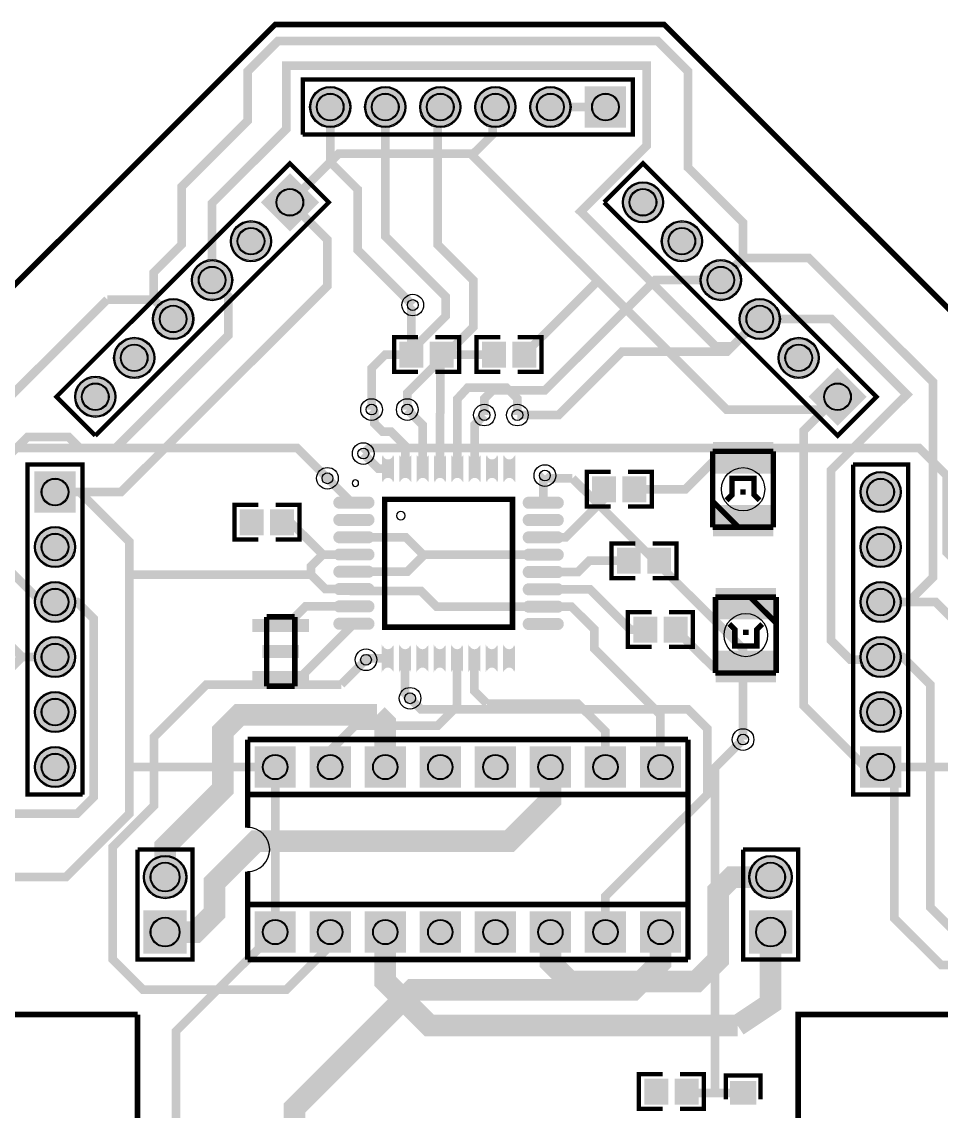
# Model space of a CAD drawing. Header units: millimetres. Extents: x 16 to 124, y -110 to -10.
# Drawn here: x 37.8 to 80.3, y -60.3 to -10 of the extents above; entities that cross this region are included whole.
import ezdxf

# ---------------------------------------------------------------- set-up
doc = ezdxf.new("R2010")
doc.units = ezdxf.units.MM
for name, color, linetype, true_color in [('BoardOutline', 7, 'Continuous', 0xff00ff), ('BottomLayer', 7, 'Continuous', 0x0000ff), ('BottomSolderMaskLayer', 7, 'Continuous', 0xaa00ff), ('Hole', 7, 'Continuous', 0x222222), ('Multi-Layer', 7, 'Continuous', 0xc0c0c0), ('TopLayer', 7, 'Continuous', 0xff0000), ('TopPasteMaskLayer', 7, 'Continuous', 0x808080), ('TopSilkLayer', 7, 'Continuous', 0xffcc00), ('TopSolderMaskLayer', 7, 'Continuous', 0x800080)]:
    doc.layers.add(name, color=color, linetype=linetype, true_color=true_color)

msp = doc.modelspace()

# ---------------------------------------------------------------- hatches: boundary and pattern name
at = {"layer": 'BottomSolderMaskLayer'}
for points in [[(51.119, -13.97, 1), (53.021, -13.97, 1)], [(53.659, -13.97, 1), (55.561, -13.97, 1)], [(56.199, -13.97, 1), (58.101, -13.97, 1)], [(58.739, -13.97, 1), (60.641, -13.97, 1)], [(61.279, -13.97, 1), (63.181, -13.97, 1)], [(65.721, -14.921), (63.819, -14.921), (63.819, -13.019), (65.721, -13.019)], [(51.555, -18.37), (50.21, -19.715), (48.865, -18.37), (50.21, -17.025)], [(65.552, -18.37, 1), (67.454, -18.37, 1)], [(47.463, -20.166, 1), (49.365, -20.166, 1)], [(67.348, -20.166, 1), (69.25, -20.166, 1)], [(45.667, -21.962, 1), (47.569, -21.962, 1)], [(69.144, -21.962, 1), (71.046, -21.962, 1)], [(43.871, -23.758, 1), (45.773, -23.758, 1)], [(70.94, -23.758, 1), (72.842, -23.758, 1)], [(42.075, -25.554, 1), (43.977, -25.554, 1)], [(72.736, -25.554, 1), (74.638, -25.554, 1)], [(75.483, -28.695), (74.138, -27.35), (75.483, -26.005), (76.828, -27.35)], [(40.279, -27.35, 1), (42.181, -27.35, 1)], [(40.321, -30.799), (40.321, -32.701), (38.419, -32.701), (38.419, -30.799)], [(76.519, -31.75, 1), (78.421, -31.75, 1)], [(38.419, -34.29, 1), (40.321, -34.29, 1)], [(76.519, -34.29, 1), (78.421, -34.29, 1)], [(38.419, -36.83, 1), (40.321, -36.83, 1)], [(76.519, -36.83, 1), (78.421, -36.83, 1)], [(38.419, -39.37, 1), (40.321, -39.37, 1)], [(76.519, -39.37, 1), (78.421, -39.37, 1)], [(38.419, -41.91, 1), (40.321, -41.91, 1)], [(76.519, -41.91, 1), (78.421, -41.91, 1)], [(38.419, -44.45, 1), (40.321, -44.45, 1)], [(48.579, -43.499), (50.481, -43.499), (50.481, -45.401), (48.579, -45.401)], [(51.119, -43.499), (53.021, -43.499), (53.021, -45.401), (51.119, -45.401)], [(53.659, -43.499), (55.561, -43.499), (55.561, -45.401), (53.659, -45.401)], [(56.199, -43.499), (58.101, -43.499), (58.101, -45.401), (56.199, -45.401)], [(58.739, -43.499), (60.641, -43.499), (60.641, -45.401), (58.739, -45.401)], [(61.279, -43.499), (63.181, -43.499), (63.181, -45.401), (61.279, -45.401)], [(63.819, -43.499), (65.721, -43.499), (65.721, -45.401), (63.819, -45.401)], [(66.359, -43.499), (68.261, -43.499), (68.261, -45.401), (66.359, -45.401)], [(76.519, -45.401), (76.519, -43.499), (78.421, -43.499), (78.421, -45.401)], [(43.449, -49.53, 1), (45.451, -49.53, 1)], [(71.389, -49.53, 1), (73.391, -49.53, 1)], [(43.449, -53.071), (43.449, -51.069), (45.451, -51.069), (45.451, -53.071)], [(48.579, -51.119), (50.481, -51.119), (50.481, -53.021), (48.579, -53.021)], [(51.119, -51.119), (53.021, -51.119), (53.021, -53.021), (51.119, -53.021)], [(53.659, -51.119), (55.561, -51.119), (55.561, -53.021), (53.659, -53.021)], [(56.199, -51.119), (58.101, -51.119), (58.101, -53.021), (56.199, -53.021)], [(58.739, -51.119), (60.641, -51.119), (60.641, -53.021), (58.739, -53.021)], [(61.279, -51.119), (63.181, -51.119), (63.181, -53.021), (61.279, -53.021)], [(63.819, -51.119), (65.721, -51.119), (65.721, -53.021), (63.819, -53.021)], [(66.359, -51.119), (68.261, -51.119), (68.261, -53.021), (66.359, -53.021)], [(71.389, -53.071), (71.389, -51.069), (73.391, -51.069), (73.391, -53.071)]]:
    msp.add_hatch(color=256, dxfattribs=at).paths.add_polyline_path(points)
at = {"layer": 'Multi-Layer'}
for points in [[(51.17, -13.97, 1), (52.97, -13.97, 1)], [(53.71, -13.97, 1), (55.51, -13.97, 1)], [(56.25, -13.97, 1), (58.05, -13.97, 1)], [(58.79, -13.97, 1), (60.59, -13.97, 1)], [(61.33, -13.97, 1), (63.13, -13.97, 1)], [(65.67, -14.87), (63.87, -14.87), (63.87, -13.07), (65.67, -13.07)], [(51.483, -18.37), (50.21, -19.643), (48.937, -18.37), (50.21, -17.097)], [(65.603, -18.37, 1), (67.403, -18.37, 1)], [(47.514, -20.166, 1), (49.314, -20.166, 1)], [(67.399, -20.166, 1), (69.199, -20.166, 1)], [(45.718, -21.962, 1), (47.518, -21.962, 1)], [(69.195, -21.962, 1), (70.995, -21.962, 1)], [(43.922, -23.758, 1), (45.722, -23.758, 1)], [(70.991, -23.758, 1), (72.791, -23.758, 1)], [(42.126, -25.554, 1), (43.926, -25.554, 1)], [(72.787, -25.554, 1), (74.587, -25.554, 1)], [(75.483, -28.623), (74.21, -27.35), (75.483, -26.077), (76.756, -27.35)], [(40.33, -27.35, 1), (42.13, -27.35, 1)], [(40.27, -30.85), (40.27, -32.65), (38.47, -32.65), (38.47, -30.85)], [(76.57, -31.75, 1), (78.37, -31.75, 1)], [(38.47, -34.29, 1), (40.27, -34.29, 1)], [(76.57, -34.29, 1), (78.37, -34.29, 1)], [(38.47, -36.83, 1), (40.27, -36.83, 1)], [(76.57, -36.83, 1), (78.37, -36.83, 1)], [(38.47, -39.37, 1), (40.27, -39.37, 1)], [(76.57, -39.37, 1), (78.37, -39.37, 1)], [(38.47, -41.91, 1), (40.27, -41.91, 1)], [(76.57, -41.91, 1), (78.37, -41.91, 1)], [(38.47, -44.45, 1), (40.27, -44.45, 1)], [(48.63, -43.55), (50.43, -43.55), (50.43, -45.35), (48.63, -45.35)], [(51.17, -43.55), (52.97, -43.55), (52.97, -45.35), (51.17, -45.35)], [(53.71, -43.55), (55.51, -43.55), (55.51, -45.35), (53.71, -45.35)], [(56.25, -43.55), (58.05, -43.55), (58.05, -45.35), (56.25, -45.35)], [(58.79, -43.55), (60.59, -43.55), (60.59, -45.35), (58.79, -45.35)], [(61.33, -43.55), (63.13, -43.55), (63.13, -45.35), (61.33, -45.35)], [(63.87, -43.55), (65.67, -43.55), (65.67, -45.35), (63.87, -45.35)], [(66.41, -43.55), (68.21, -43.55), (68.21, -45.35), (66.41, -45.35)], [(76.57, -45.35), (76.57, -43.55), (78.37, -43.55), (78.37, -45.35)], [(43.5, -49.53, 1), (45.4, -49.53, 1)], [(71.44, -49.53, 1), (73.34, -49.53, 1)], [(43.5, -53.02), (43.5, -51.12), (45.4, -51.12), (45.4, -53.02)], [(48.63, -51.17), (50.43, -51.17), (50.43, -52.97), (48.63, -52.97)], [(51.17, -51.17), (52.97, -51.17), (52.97, -52.97), (51.17, -52.97)], [(53.71, -51.17), (55.51, -51.17), (55.51, -52.97), (53.71, -52.97)], [(56.25, -51.17), (58.05, -51.17), (58.05, -52.97), (56.25, -52.97)], [(58.79, -51.17), (60.59, -51.17), (60.59, -52.97), (58.79, -52.97)], [(61.33, -51.17), (63.13, -51.17), (63.13, -52.97), (61.33, -52.97)], [(63.87, -51.17), (65.67, -51.17), (65.67, -52.97), (63.87, -52.97)], [(66.41, -51.17), (68.21, -51.17), (68.21, -52.97), (66.41, -52.97)], [(71.44, -53.02), (71.44, -51.12), (73.34, -51.12), (73.34, -53.02)]]:
    msp.add_hatch(color=256, dxfattribs=at).paths.add_polyline_path(points)
at = {"layer": 'TopLayer'}
for points in [[(56.315, -25.95), (55.315, -25.95), (55.315, -24.85), (56.315, -24.85)], [(57.715, -25.95), (56.715, -25.95), (56.715, -24.85), (57.715, -24.85)], [(60.125, -25.95), (59.125, -25.95), (59.125, -24.85), (60.125, -24.85)], [(61.525, -25.95), (60.525, -25.95), (60.525, -24.85), (61.525, -24.85)], [(72.42, -29.473), (72.42, -30.873), (69.82, -30.873), (69.82, -29.473)], [(54.962, -30.071, -0.785398), (54.512, -30.071), (54.512, -31.27, -0.785398), (54.962, -31.27)], [(55.762, -30.071, -0.785398), (55.312, -30.071), (55.312, -31.27, -0.785398), (55.762, -31.27)], [(56.562, -30.071, -0.785398), (56.112, -30.071), (56.112, -31.27, -0.785398), (56.562, -31.27)], [(57.362, -30.071, -0.785398), (56.912, -30.071), (56.912, -31.27, -0.785398), (57.362, -31.27)], [(58.16, -30.071, -0.785398), (57.71, -30.071), (57.71, -31.27, -0.785398), (58.16, -31.27)], [(58.96, -30.071, -0.785398), (58.51, -30.071), (58.51, -31.27, -0.785398), (58.96, -31.27)], [(59.76, -30.071, -0.785398), (59.31, -30.071), (59.31, -31.27, -0.785398), (59.76, -31.27)], [(60.56, -30.071, -0.785398), (60.11, -30.071), (60.11, -31.27, -0.785398), (60.56, -31.27)], [(65.205, -32.173), (64.205, -32.173), (64.205, -31.073), (65.205, -31.073)], [(66.605, -32.173), (65.605, -32.173), (65.605, -31.073), (66.605, -31.073)], [(52.562, -32.46, -0.785398), (52.562, -32.01), (53.762, -32.01, -0.785398), (53.762, -32.46)], [(61.3, -32.47, -0.785398), (61.3, -32.02), (62.5, -32.02, -0.785398), (62.5, -32.47)], [(48.949, -33.697), (47.949, -33.697), (47.949, -32.597), (48.949, -32.597)], [(50.349, -33.697), (49.349, -33.697), (49.349, -32.597), (50.349, -32.597)], [(72.42, -32.373), (72.42, -33.773), (69.82, -33.773), (69.82, -32.373)], [(52.562, -33.26, -0.785398), (52.562, -32.81), (53.762, -32.81, -0.785398), (53.762, -33.26)], [(61.3, -33.27, -0.785398), (61.3, -32.82), (62.5, -32.82, -0.785398), (62.5, -33.27)], [(52.562, -34.06, -0.785398), (52.562, -33.61), (53.762, -33.61, -0.785398), (53.762, -34.06)], [(61.3, -34.071, -0.785398), (61.3, -33.62), (62.5, -33.62, -0.785398), (62.5, -34.071)], [(52.562, -34.86, -0.785398), (52.562, -34.41), (53.762, -34.41, -0.785398), (53.762, -34.86)], [(61.3, -34.871, -0.785398), (61.3, -34.421), (62.5, -34.421, -0.785398), (62.5, -34.871)], [(66.348, -35.475), (65.348, -35.475), (65.348, -34.375), (66.348, -34.375)], [(67.748, -35.475), (66.748, -35.475), (66.748, -34.375), (67.748, -34.375)], [(52.562, -35.658, -0.785398), (52.562, -35.208), (53.762, -35.208, -0.785398), (53.762, -35.658)], [(61.3, -35.668, -0.785398), (61.3, -35.218), (62.5, -35.218, -0.785398), (62.5, -35.668)], [(52.562, -36.458, -0.785398), (52.562, -36.008), (53.762, -36.008, -0.785398), (53.762, -36.458)], [(61.3, -36.468, -0.785398), (61.3, -36.018), (62.5, -36.018, -0.785398), (62.5, -36.468)], [(69.947, -37.604), (69.947, -36.204), (72.547, -36.204), (72.547, -37.604)], [(52.562, -37.258, -0.785398), (52.562, -36.808), (53.762, -36.808, -0.785398), (53.762, -37.258)], [(61.3, -37.268, -0.785398), (61.3, -36.818), (62.5, -36.818, -0.785398), (62.5, -37.268)], [(48.534, -37.667), (51.034, -37.667), (51.034, -38.167), (48.534, -38.167)], [(52.562, -38.058, -0.785398), (52.562, -37.608), (53.762, -37.608, -0.785398), (53.762, -38.058)], [(61.3, -38.068, -0.785398), (61.3, -37.618), (62.5, -37.618, -0.785398), (62.5, -38.068)], [(67.11, -38.65), (66.11, -38.65), (66.11, -37.55), (67.11, -37.55)], [(68.51, -38.65), (67.51, -38.65), (67.51, -37.55), (68.51, -37.55)], [(48.984, -38.866), (50.584, -38.866), (50.584, -39.366), (48.984, -39.366)], [(54.952, -38.834, -0.785398), (54.502, -38.834), (54.502, -40.033, -0.785398), (54.952, -40.033)], [(55.752, -38.834, -0.785398), (55.302, -38.834), (55.302, -40.033, -0.785398), (55.752, -40.033)], [(56.552, -38.834, -0.785398), (56.102, -38.834), (56.102, -40.033, -0.785398), (56.552, -40.033)], [(57.352, -38.834, -0.785398), (56.902, -38.834), (56.902, -40.033, -0.785398), (57.352, -40.033)], [(58.15, -38.834, -0.785398), (57.7, -38.834), (57.7, -40.033, -0.785398), (58.15, -40.033)], [(58.95, -38.834, -0.785398), (58.5, -38.834), (58.5, -40.033, -0.785398), (58.95, -40.033)], [(59.75, -38.834, -0.785398), (59.3, -38.834), (59.3, -40.033, -0.785398), (59.75, -40.033)], [(60.55, -38.834, -0.785398), (60.1, -38.834), (60.1, -40.033, -0.785398), (60.55, -40.033)], [(69.947, -40.504), (69.947, -39.104), (72.547, -39.104), (72.547, -40.504)], [(48.534, -40.065), (51.034, -40.065), (51.034, -40.565), (48.534, -40.565)], [(66.618, -58.886), (67.618, -58.886), (67.618, -59.986), (66.618, -59.986)], [(68.018, -58.886), (69.018, -58.886), (69.018, -59.986), (68.018, -59.986)], [(70.57, -59.998), (70.57, -58.998), (71.67, -58.998), (71.67, -59.998)]]:
    msp.add_hatch(color=256, dxfattribs=at).paths.add_polyline_path(points)
at = {"layer": 'TopPasteMaskLayer'}
for points in [[(56.315, -25.95), (55.315, -25.95), (55.315, -24.85), (56.315, -24.85)], [(57.715, -25.95), (56.715, -25.95), (56.715, -24.85), (57.715, -24.85)], [(60.125, -25.95), (59.125, -25.95), (59.125, -24.85), (60.125, -24.85)], [(61.525, -25.95), (60.525, -25.95), (60.525, -24.85), (61.525, -24.85)], [(72.42, -29.473), (72.42, -30.873), (69.82, -30.873), (69.82, -29.473)], [(54.962, -30.071, -0.785398), (54.512, -30.071), (54.512, -31.27, -0.785398), (54.962, -31.27)], [(55.762, -30.071, -0.785398), (55.312, -30.071), (55.312, -31.27, -0.785398), (55.762, -31.27)], [(56.562, -30.071, -0.785398), (56.112, -30.071), (56.112, -31.27, -0.785398), (56.562, -31.27)], [(57.362, -30.071, -0.785398), (56.912, -30.071), (56.912, -31.27, -0.785398), (57.362, -31.27)], [(58.16, -30.071, -0.785398), (57.71, -30.071), (57.71, -31.27, -0.785398), (58.16, -31.27)], [(58.96, -30.071, -0.785398), (58.51, -30.071), (58.51, -31.27, -0.785398), (58.96, -31.27)], [(59.76, -30.071, -0.785398), (59.31, -30.071), (59.31, -31.27, -0.785398), (59.76, -31.27)], [(60.56, -30.071, -0.785398), (60.11, -30.071), (60.11, -31.27, -0.785398), (60.56, -31.27)], [(65.205, -32.173), (64.205, -32.173), (64.205, -31.073), (65.205, -31.073)], [(66.605, -32.173), (65.605, -32.173), (65.605, -31.073), (66.605, -31.073)], [(52.562, -32.46, -0.785398), (52.562, -32.01), (53.762, -32.01, -0.785398), (53.762, -32.46)], [(61.3, -32.47, -0.785398), (61.3, -32.02), (62.5, -32.02, -0.785398), (62.5, -32.47)], [(48.949, -33.697), (47.949, -33.697), (47.949, -32.597), (48.949, -32.597)], [(50.349, -33.697), (49.349, -33.697), (49.349, -32.597), (50.349, -32.597)], [(72.42, -32.373), (72.42, -33.773), (69.82, -33.773), (69.82, -32.373)], [(52.562, -33.26, -0.785398), (52.562, -32.81), (53.762, -32.81, -0.785398), (53.762, -33.26)], [(61.3, -33.27, -0.785398), (61.3, -32.82), (62.5, -32.82, -0.785398), (62.5, -33.27)], [(52.562, -34.06, -0.785398), (52.562, -33.61), (53.762, -33.61, -0.785398), (53.762, -34.06)], [(61.3, -34.071, -0.785398), (61.3, -33.62), (62.5, -33.62, -0.785398), (62.5, -34.071)], [(52.562, -34.86, -0.785398), (52.562, -34.41), (53.762, -34.41, -0.785398), (53.762, -34.86)], [(61.3, -34.871, -0.785398), (61.3, -34.421), (62.5, -34.421, -0.785398), (62.5, -34.871)], [(66.348, -35.475), (65.348, -35.475), (65.348, -34.375), (66.348, -34.375)], [(67.748, -35.475), (66.748, -35.475), (66.748, -34.375), (67.748, -34.375)], [(52.562, -35.658, -0.785398), (52.562, -35.208), (53.762, -35.208, -0.785398), (53.762, -35.658)], [(61.3, -35.668, -0.785398), (61.3, -35.218), (62.5, -35.218, -0.785398), (62.5, -35.668)], [(52.562, -36.458, -0.785398), (52.562, -36.008), (53.762, -36.008, -0.785398), (53.762, -36.458)], [(61.3, -36.468, -0.785398), (61.3, -36.018), (62.5, -36.018, -0.785398), (62.5, -36.468)], [(69.947, -37.604), (69.947, -36.204), (72.547, -36.204), (72.547, -37.604)], [(52.562, -37.258, -0.785398), (52.562, -36.808), (53.762, -36.808, -0.785398), (53.762, -37.258)], [(61.3, -37.268, -0.785398), (61.3, -36.818), (62.5, -36.818, -0.785398), (62.5, -37.268)], [(48.534, -37.667), (51.034, -37.667), (51.034, -38.167), (48.534, -38.167)], [(52.562, -38.058, -0.785398), (52.562, -37.608), (53.762, -37.608, -0.785398), (53.762, -38.058)], [(61.3, -38.068, -0.785398), (61.3, -37.618), (62.5, -37.618, -0.785398), (62.5, -38.068)], [(67.11, -38.65), (66.11, -38.65), (66.11, -37.55), (67.11, -37.55)], [(68.51, -38.65), (67.51, -38.65), (67.51, -37.55), (68.51, -37.55)], [(48.984, -38.866), (50.584, -38.866), (50.584, -39.366), (48.984, -39.366)], [(54.952, -38.834, -0.785398), (54.502, -38.834), (54.502, -40.033, -0.785398), (54.952, -40.033)], [(55.752, -38.834, -0.785398), (55.302, -38.834), (55.302, -40.033, -0.785398), (55.752, -40.033)], [(56.552, -38.834, -0.785398), (56.102, -38.834), (56.102, -40.033, -0.785398), (56.552, -40.033)], [(57.352, -38.834, -0.785398), (56.902, -38.834), (56.902, -40.033, -0.785398), (57.352, -40.033)], [(58.15, -38.834, -0.785398), (57.7, -38.834), (57.7, -40.033, -0.785398), (58.15, -40.033)], [(58.95, -38.834, -0.785398), (58.5, -38.834), (58.5, -40.033, -0.785398), (58.95, -40.033)], [(59.75, -38.834, -0.785398), (59.3, -38.834), (59.3, -40.033, -0.785398), (59.75, -40.033)], [(60.55, -38.834, -0.785398), (60.1, -38.834), (60.1, -40.033, -0.785398), (60.55, -40.033)], [(69.947, -40.504), (69.947, -39.104), (72.547, -39.104), (72.547, -40.504)], [(48.534, -40.065), (51.034, -40.065), (51.034, -40.565), (48.534, -40.565)], [(66.618, -58.886), (67.618, -58.886), (67.618, -59.986), (66.618, -59.986)], [(68.018, -58.886), (69.018, -58.886), (69.018, -59.986), (68.018, -59.986)], [(70.57, -59.998), (70.57, -58.998), (71.67, -58.998), (71.67, -59.998)]]:
    msp.add_hatch(color=256, dxfattribs=at).paths.add_polyline_path(points)
at = {"layer": 'TopSolderMaskLayer'}
for points in [[(51.119, -13.97, 1), (53.021, -13.97, 1)], [(53.659, -13.97, 1), (55.561, -13.97, 1)], [(56.199, -13.97, 1), (58.101, -13.97, 1)], [(58.739, -13.97, 1), (60.641, -13.97, 1)], [(61.279, -13.97, 1), (63.181, -13.97, 1)], [(65.721, -14.921), (63.819, -14.921), (63.819, -13.019), (65.721, -13.019)], [(51.555, -18.37), (50.21, -19.715), (48.865, -18.37), (50.21, -17.025)], [(65.552, -18.37, 1), (67.454, -18.37, 1)], [(47.463, -20.166, 1), (49.365, -20.166, 1)], [(67.348, -20.166, 1), (69.25, -20.166, 1)], [(45.667, -21.962, 1), (47.569, -21.962, 1)], [(69.144, -21.962, 1), (71.046, -21.962, 1)], [(43.871, -23.758, 1), (45.773, -23.758, 1)], [(70.94, -23.758, 1), (72.842, -23.758, 1)], [(42.075, -25.554, 1), (43.977, -25.554, 1)], [(72.736, -25.554, 1), (74.638, -25.554, 1)], [(56.366, -26.001), (55.264, -26.001), (55.264, -24.799), (56.366, -24.799)], [(57.766, -26.001), (56.664, -26.001), (56.664, -24.799), (57.766, -24.799)], [(60.176, -26.001), (59.074, -26.001), (59.074, -24.799), (60.176, -24.799)], [(61.576, -26.001), (60.474, -26.001), (60.474, -24.799), (61.576, -24.799)], [(75.483, -28.695), (74.138, -27.35), (75.483, -26.005), (76.828, -27.35)], [(40.279, -27.35, 1), (42.181, -27.35, 1)], [(72.514, -29.446), (72.514, -30.9), (69.726, -30.9), (69.726, -29.446)], [(55.013, -30.034, -0.785398), (54.461, -30.034), (54.461, -31.307, -0.785398), (55.013, -31.307)], [(55.813, -30.034, -0.785398), (55.261, -30.034), (55.261, -31.307, -0.785398), (55.813, -31.307)], [(56.613, -30.034, -0.785398), (56.061, -30.034), (56.061, -31.307, -0.785398), (56.613, -31.307)], [(57.413, -30.034, -0.785398), (56.861, -30.034), (56.861, -31.307, -0.785398), (57.413, -31.307)], [(58.211, -30.034, -0.785398), (57.659, -30.034), (57.659, -31.307, -0.785398), (58.211, -31.307)], [(59.011, -30.034, -0.785398), (58.459, -30.034), (58.459, -31.307, -0.785398), (59.011, -31.307)], [(59.811, -30.034, -0.785398), (59.259, -30.034), (59.259, -31.307, -0.785398), (59.811, -31.307)], [(60.611, -30.034, -0.785398), (60.059, -30.034), (60.059, -31.307, -0.785398), (60.611, -31.307)], [(40.321, -30.799), (40.321, -32.701), (38.419, -32.701), (38.419, -30.799)], [(65.256, -32.224), (64.154, -32.224), (64.154, -31.022), (65.256, -31.022)], [(66.656, -32.224), (65.554, -32.224), (65.554, -31.022), (66.656, -31.022)], [(76.519, -31.75, 1), (78.421, -31.75, 1)], [(52.427, -32.511, -0.785398), (52.427, -31.959), (53.898, -31.959, -0.785398), (53.898, -32.511)], [(61.164, -32.521, -0.785398), (61.164, -31.969), (62.635, -31.969, -0.785398), (62.635, -32.521)], [(49, -33.748), (47.898, -33.748), (47.898, -32.546), (49, -32.546)], [(50.4, -33.748), (49.298, -33.748), (49.298, -32.546), (50.4, -32.546)], [(72.514, -32.346), (72.514, -33.8), (69.726, -33.8), (69.726, -32.346)], [(52.427, -33.311, -0.785398), (52.427, -32.759), (53.898, -32.759, -0.785398), (53.898, -33.311)], [(61.164, -33.321, -0.785398), (61.164, -32.77), (62.635, -32.77, -0.785398), (62.635, -33.321)], [(38.419, -34.29, 1), (40.321, -34.29, 1)], [(52.427, -34.111, -0.785398), (52.427, -33.56), (53.898, -33.56, -0.785398), (53.898, -34.111)], [(61.164, -34.121, -0.785398), (61.164, -33.57), (62.635, -33.57, -0.785398), (62.635, -34.121)], [(76.519, -34.29, 1), (78.421, -34.29, 1)], [(52.427, -34.911, -0.785398), (52.427, -34.36), (53.898, -34.36, -0.785398), (53.898, -34.911)], [(61.164, -34.921, -0.785398), (61.164, -34.37), (62.635, -34.37, -0.785398), (62.635, -34.921)], [(66.399, -35.526), (65.297, -35.526), (65.297, -34.324), (66.399, -34.324)], [(67.799, -35.526), (66.697, -35.526), (66.697, -34.324), (67.799, -34.324)], [(52.427, -35.709, -0.785398), (52.427, -35.157), (53.898, -35.157, -0.785398), (53.898, -35.709)], [(61.164, -35.719, -0.785398), (61.164, -35.167), (62.635, -35.167, -0.785398), (62.635, -35.719)], [(38.419, -36.83, 1), (40.321, -36.83, 1)], [(52.427, -36.509, -0.785398), (52.427, -35.957), (53.898, -35.957, -0.785398), (53.898, -36.509)], [(61.164, -36.519, -0.785398), (61.164, -35.967), (62.635, -35.967, -0.785398), (62.635, -36.519)], [(69.853, -37.631), (69.853, -36.177), (72.641, -36.177), (72.641, -37.631)], [(76.519, -36.83, 1), (78.421, -36.83, 1)], [(52.427, -37.309, -0.785398), (52.427, -36.757), (53.898, -36.757, -0.785398), (53.898, -37.309)], [(61.164, -37.319, -0.785398), (61.164, -36.768), (62.635, -36.768, -0.785398), (62.635, -37.319)], [(48.483, -37.616), (51.085, -37.616), (51.085, -38.218), (48.483, -38.218)], [(52.427, -38.109, -0.785398), (52.427, -37.557), (53.898, -37.557, -0.785398), (53.898, -38.109)], [(61.164, -38.119, -0.785398), (61.164, -37.568), (62.635, -37.568, -0.785398), (62.635, -38.119)], [(67.161, -38.701), (66.059, -38.701), (66.059, -37.499), (67.161, -37.499)], [(68.561, -38.701), (67.459, -38.701), (67.459, -37.499), (68.561, -37.499)], [(38.419, -39.37, 1), (40.321, -39.37, 1)], [(76.519, -39.37, 1), (78.421, -39.37, 1)], [(48.933, -38.815), (50.635, -38.815), (50.635, -39.417), (48.933, -39.417)], [(55.003, -38.797, -0.785398), (54.451, -38.797), (54.451, -40.07, -0.785398), (55.003, -40.07)], [(55.803, -38.797, -0.785398), (55.251, -38.797), (55.251, -40.07, -0.785398), (55.803, -40.07)], [(56.603, -38.797, -0.785398), (56.051, -38.797), (56.051, -40.07, -0.785398), (56.603, -40.07)], [(57.403, -38.797, -0.785398), (56.851, -38.797), (56.851, -40.07, -0.785398), (57.403, -40.07)], [(58.201, -38.797, -0.785398), (57.649, -38.797), (57.649, -40.07, -0.785398), (58.201, -40.07)], [(59.001, -38.797, -0.785398), (58.449, -38.797), (58.449, -40.07, -0.785398), (59.001, -40.07)], [(59.801, -38.797, -0.785398), (59.249, -38.797), (59.249, -40.07, -0.785398), (59.801, -40.07)], [(60.601, -38.797, -0.785398), (60.049, -38.797), (60.049, -40.07, -0.785398), (60.601, -40.07)], [(69.853, -40.531), (69.853, -39.077), (72.641, -39.077), (72.641, -40.531)], [(48.483, -40.014), (51.085, -40.014), (51.085, -40.616), (48.483, -40.616)], [(38.419, -41.91, 1), (40.321, -41.91, 1)], [(76.519, -41.91, 1), (78.421, -41.91, 1)], [(38.419, -44.45, 1), (40.321, -44.45, 1)], [(48.579, -43.499), (50.481, -43.499), (50.481, -45.401), (48.579, -45.401)], [(51.119, -43.499), (53.021, -43.499), (53.021, -45.401), (51.119, -45.401)], [(53.659, -43.499), (55.561, -43.499), (55.561, -45.401), (53.659, -45.401)], [(56.199, -43.499), (58.101, -43.499), (58.101, -45.401), (56.199, -45.401)], [(58.739, -43.499), (60.641, -43.499), (60.641, -45.401), (58.739, -45.401)], [(61.279, -43.499), (63.181, -43.499), (63.181, -45.401), (61.279, -45.401)], [(63.819, -43.499), (65.721, -43.499), (65.721, -45.401), (63.819, -45.401)], [(66.359, -43.499), (68.261, -43.499), (68.261, -45.401), (66.359, -45.401)], [(76.519, -45.401), (76.519, -43.499), (78.421, -43.499), (78.421, -45.401)], [(43.449, -49.53, 1), (45.451, -49.53, 1)], [(71.389, -49.53, 1), (73.391, -49.53, 1)], [(43.449, -53.071), (43.449, -51.069), (45.451, -51.069), (45.451, -53.071)], [(48.579, -51.119), (50.481, -51.119), (50.481, -53.021), (48.579, -53.021)], [(51.119, -51.119), (53.021, -51.119), (53.021, -53.021), (51.119, -53.021)], [(53.659, -51.119), (55.561, -51.119), (55.561, -53.021), (53.659, -53.021)], [(56.199, -51.119), (58.101, -51.119), (58.101, -53.021), (56.199, -53.021)], [(58.739, -51.119), (60.641, -51.119), (60.641, -53.021), (58.739, -53.021)], [(61.279, -51.119), (63.181, -51.119), (63.181, -53.021), (61.279, -53.021)], [(63.819, -51.119), (65.721, -51.119), (65.721, -53.021), (63.819, -53.021)], [(66.359, -51.119), (68.261, -51.119), (68.261, -53.021), (66.359, -53.021)], [(71.389, -53.071), (71.389, -51.069), (73.391, -51.069), (73.391, -53.071)], [(66.567, -58.835), (67.669, -58.835), (67.669, -60.037), (66.567, -60.037)], [(67.967, -58.835), (69.069, -58.835), (69.069, -60.037), (67.967, -60.037)], [(70.514, -60.044), (70.514, -58.952), (71.726, -58.952), (71.726, -60.044)]]:
    msp.add_hatch(color=256, dxfattribs=at).paths.add_polyline_path(points)

# ---------------------------------------------------------------- linework, layer by layer
at = {"layer": 'BoardOutline', "const_width": 0.254}
for points in [[(43.18, -55.88), (16.51, -55.88), (16.51, -43.18), (49.53, -10.16), (67.48, -10.16), (100.5, -43.18), (100.5, -53.34)], [(100.5, -53.34), (100.5, -55.88), (73.66, -55.88), (73.66, -63.5)], [(43.18, -63.5), (43.18, -55.88)]]:
    msp.add_lwpolyline(points, dxfattribs=at)
at = {"layer": 'BottomLayer'}
for points, const_width in [([(52.07, -13.97), (52.07, -16.51), (53.34, -17.78), (53.34, -20.574), (55.88, -23.114)], 0.4), ([(53.975, -27.94), (53.975, -26.035), (54.61, -25.4), (55.626, -25.4), (57.404, -23.622), (57.404, -22.733), (54.61, -19.939), (54.61, -13.97)], 0.4), ([(55.626, -27.94), (55.626, -27.178), (58.674, -24.13), (58.674, -21.971), (57.023, -20.32), (57.023, -14.097), (57.15, -13.97)], 0.4), ([(62.23, -13.97), (64.77, -13.97)], 0.4), ([(59.182, -28.194), (59.182, -27.432), (59.563, -27.051), (61.976, -27.051), (67.064, -21.963), (70.094, -21.963)], 0.4), ([(60.706, -28.194), (62.611, -28.194), (65.532, -25.273), (70.376, -25.273), (71.892, -23.759)], 0.4), ([(24.69, -38.39), (24.69, -37.921), (27.051, -35.56), (33.528, -35.56), (36.068, -33.02), (36.068, -30.734), (37.084, -29.718), (50.546, -29.718), (51.943, -31.115)], 0.4), ([(54.737, -29.718), (53.848, -29.718), (53.594, -29.972)], 0.4), ([(85.65, -38.39), (84.364, -38.39), (80.518, -34.544), (80.518, -30.988), (79.248, -29.718), (54.737, -29.718)], 0.4), ([(63.246, -31.115), (62.103, -31.115), (61.976, -30.988)], 0.4), ([(71.12, -43.18), (71.12, -38.989), (63.246, -31.115)], 0.4), ([(52.578, -40.64), (53.721, -39.497)], 0.4), ([(45.72, -41.275), (46.355, -40.64), (52.578, -40.64)], 0.4), ([(52.07, -52.07), (52.07, -52.705), (50.038, -54.737), (43.434, -54.737), (42.037, -53.34), (42.037, -48.133), (43.942, -46.228), (43.942, -43.053), (45.72, -41.275)], 0.4), ([(57.023, -41.783), (56.261, -41.783), (55.753, -41.275)], 0.4), ([(44.45, -49.53), (44.45, -48.133), (47.117, -45.466), (47.117, -42.799), (47.879, -42.037), (54.229, -42.037)], 1), ([(54.61, -44.45), (54.61, -42.418), (54.229, -42.037)], 1), ([(64.77, -52.07), (64.77, -50.419), (69.469, -45.72), (69.469, -42.672), (68.58, -41.783), (57.023, -41.783)], 0.4), ([(85.65, -42.89), (84.09, -44.45), (77.47, -44.45)], 0.4), ([(62.23, -44.45), (62.23, -45.974), (60.325, -47.879), (48.641, -47.879), (46.736, -49.784), (46.736, -51.181), (45.847, -52.07), (44.45, -52.07)], 1), ([(69.977, -50.8), (69.977, -50.165), (70.612, -49.53), (72.39, -49.53)], 1), ([(62.23, -52.07), (62.23, -53.467), (63.119, -54.356), (68.961, -54.356), (69.977, -53.34), (69.977, -50.8)], 1), ([(54.61, -52.07), (54.61, -54.356), (56.642, -56.388), (70.866, -56.388)], 1), ([(70.866, -56.388), (72.39, -55.372), (72.39, -52.07)], 1)]:
    msp.add_lwpolyline(points, dxfattribs=dict(at, const_width=const_width))
at = {"layer": 'BottomSolderMaskLayer'}
for centre, radius in [((52.07, -13.97), 0.951), ((54.61, -13.97), 0.951), ((57.15, -13.97), 0.951), ((59.69, -13.97), 0.951), ((62.23, -13.97), 0.951), ((52.07, -13.97), 0.634), ((54.61, -13.97), 0.634), ((57.15, -13.97), 0.634), ((59.69, -13.97), 0.634), ((62.23, -13.97), 0.634), ((64.77, -13.97), 0.634), ((66.503, -18.37), 0.951), ((50.21, -18.37), 0.634), ((66.503, -18.37), 0.634), ((48.414, -20.166), 0.951), ((48.414, -20.166), 0.634), ((68.299, -20.166), 0.951), ((68.299, -20.166), 0.634), ((46.618, -21.962), 0.951), ((70.095, -21.962), 0.951), ((46.618, -21.962), 0.634), ((70.095, -21.962), 0.634), ((44.822, -23.758), 0.951), ((44.822, -23.758), 0.634), ((71.891, -23.758), 0.951), ((71.891, -23.758), 0.634), ((43.026, -25.554), 0.951), ((73.687, -25.554), 0.951), ((43.026, -25.554), 0.634), ((73.687, -25.554), 0.634), ((41.23, -27.35), 0.951), ((41.23, -27.35), 0.634), ((75.483, -27.35), 0.634), ((39.37, -31.75), 0.634), ((77.47, -31.75), 0.951), ((77.47, -31.75), 0.634), ((39.37, -34.29), 0.951), ((39.37, -34.29), 0.634), ((77.47, -34.29), 0.951), ((77.47, -34.29), 0.634), ((39.37, -36.83), 0.951), ((39.37, -36.83), 0.634), ((77.47, -36.83), 0.951), ((77.47, -36.83), 0.634), ((39.37, -39.37), 0.951), ((39.37, -39.37), 0.634), ((77.47, -39.37), 0.951), ((77.47, -39.37), 0.634), ((39.37, -41.91), 0.951), ((77.47, -41.91), 0.951), ((39.37, -41.91), 0.634), ((77.47, -41.91), 0.634), ((39.37, -44.45), 0.951), ((39.37, -44.45), 0.634), ((49.53, -44.45), 0.581), ((52.07, -44.45), 0.581), ((54.61, -44.45), 0.581), ((57.15, -44.45), 0.581), ((59.69, -44.45), 0.581), ((62.23, -44.45), 0.581), ((64.77, -44.45), 0.581), ((67.31, -44.45), 0.581), ((77.47, -44.45), 0.634), ((44.45, -49.53), 1.001), ((72.39, -49.53), 1.001), ((44.45, -49.53), 0.685), ((72.39, -49.53), 0.685), ((44.45, -52.07), 0.685), ((49.53, -52.07), 0.581), ((52.07, -52.07), 0.581), ((54.61, -52.07), 0.581), ((57.15, -52.07), 0.581), ((59.69, -52.07), 0.581), ((62.23, -52.07), 0.581), ((64.77, -52.07), 0.581), ((67.31, -52.07), 0.581), ((72.39, -52.07), 0.685)]:
    msp.add_circle(centre, radius, dxfattribs=at)
at = {"layer": 'Hole'}
for centre in [(55.88, -23.114), (53.975, -27.94), (55.626, -27.94), (59.182, -28.194), (60.706, -28.194), (53.594, -29.972), (51.943, -31.115), (61.976, -30.988), (53.721, -39.497), (55.753, -41.275), (71.12, -43.18)]:
    msp.add_circle(centre, 0.25, dxfattribs=at)
at = {"layer": 'Multi-Layer'}
for centre, radius in [((52.07, -13.97), 0.9), ((54.61, -13.97), 0.9), ((57.15, -13.97), 0.9), ((59.69, -13.97), 0.9), ((62.23, -13.97), 0.9), ((52.07, -13.97), 0.6), ((54.61, -13.97), 0.6), ((57.15, -13.97), 0.6), ((59.69, -13.97), 0.6), ((62.23, -13.97), 0.6), ((64.77, -13.97), 0.6), ((66.503, -18.37), 0.9), ((50.21, -18.37), 0.6), ((66.503, -18.37), 0.6), ((48.414, -20.166), 0.9), ((48.414, -20.166), 0.6), ((68.299, -20.166), 0.9), ((68.299, -20.166), 0.6), ((46.618, -21.962), 0.9), ((70.095, -21.962), 0.9), ((46.618, -21.962), 0.6), ((70.095, -21.962), 0.6), ((55.88, -23.114), 0.5), ((44.822, -23.758), 0.9), ((71.891, -23.758), 0.9), ((44.822, -23.758), 0.6), ((71.891, -23.758), 0.6), ((43.026, -25.554), 0.9), ((43.026, -25.554), 0.6), ((73.687, -25.554), 0.9), ((73.687, -25.554), 0.6), ((41.23, -27.35), 0.9), ((41.23, -27.35), 0.6), ((75.483, -27.35), 0.6), ((53.975, -27.94), 0.5), ((55.626, -27.94), 0.5), ((59.182, -28.194), 0.5), ((60.706, -28.194), 0.5), ((53.594, -29.972), 0.5), ((51.943, -31.115), 0.5), ((61.976, -30.988), 0.5), ((39.37, -31.75), 0.6), ((77.47, -31.75), 0.9), ((77.47, -31.75), 0.6), ((39.37, -34.29), 0.9), ((39.37, -34.29), 0.6), ((77.47, -34.29), 0.9), ((77.47, -34.29), 0.6), ((39.37, -36.83), 0.9), ((77.47, -36.83), 0.9), ((39.37, -36.83), 0.6), ((77.47, -36.83), 0.6), ((39.37, -39.37), 0.9), ((77.47, -39.37), 0.9), ((39.37, -39.37), 0.6), ((53.721, -39.497), 0.5), ((77.47, -39.37), 0.6), ((39.37, -41.91), 0.9), ((55.753, -41.275), 0.5), ((77.47, -41.91), 0.9), ((39.37, -41.91), 0.6), ((77.47, -41.91), 0.6), ((71.12, -43.18), 0.5), ((39.37, -44.45), 0.9), ((39.37, -44.45), 0.6), ((49.53, -44.45), 0.55), ((52.07, -44.45), 0.55), ((54.61, -44.45), 0.55), ((57.15, -44.45), 0.55), ((59.69, -44.45), 0.55), ((62.23, -44.45), 0.55), ((64.77, -44.45), 0.55), ((67.31, -44.45), 0.55), ((77.47, -44.45), 0.6), ((44.45, -49.53), 0.95), ((72.39, -49.53), 0.95), ((44.45, -49.53), 0.65), ((72.39, -49.53), 0.65), ((44.45, -52.07), 0.65), ((49.53, -52.07), 0.55), ((52.07, -52.07), 0.55), ((54.61, -52.07), 0.55), ((57.15, -52.07), 0.55), ((59.69, -52.07), 0.55), ((62.23, -52.07), 0.55), ((64.77, -52.07), 0.55), ((67.31, -52.07), 0.55), ((72.39, -52.07), 0.65)]:
    msp.add_circle(centre, radius, dxfattribs=at)
at = {"layer": 'TopLayer'}
for points, const_width in [([(43.924, -22.86), (43.924, -21.608), (45.212, -20.32), (45.212, -17.653), (48.26, -14.605), (48.26, -12.319), (49.657, -10.922), (67.183, -10.922), (68.58, -12.319), (68.58, -16.764), (71.12, -19.304), (71.12, -20.937), (70.094, -21.963)], 0.4), ([(46.619, -21.963), (46.619, -18.405), (50.038, -14.986), (50.038, -12.065), (66.675, -12.065), (66.675, -15.748), (63.627, -18.796), (69.85, -25.019), (70.63, -25.019), (71.892, -23.759), (75.194, -23.759), (78.677, -27.241), (75.184, -30.734), (75.184, -38.608), (76.073, -39.497), (77.343, -39.497), (77.47, -39.37)], 0.4), ([(50.211, -18.369), (52.451, -16.129), (58.674, -16.129), (59.563, -15.24), (59.563, -14.097), (59.69, -13.97)], 0.4), ([(58.674, -16.129), (58.674, -16.256), (70.358, -27.94), (74.894, -27.94), (75.484, -27.351)], 0.4), ([(34.29, -49.53), (39.878, -49.53), (42.799, -46.609), (42.799, -34.036), (40.513, -31.75), (42.418, -31.75), (51.943, -22.225), (51.943, -20.102), (50.211, -18.369)], 0.4), ([(71.12, -20.937), (74.15, -20.937), (79.883, -26.67), (79.883, -35.687), (78.74, -36.83), (77.47, -36.83)], 0.4), ([(39.37, -36.83), (38.735, -36.83), (36.83, -34.925), (36.83, -30.48), (38.1, -29.21), (40.005, -29.21), (40.513, -29.718), (42.164, -29.718), (47.371, -24.511), (47.371, -22.715), (46.619, -21.963)], 0.4), ([(61.025, -25.4), (61.025, -25.386), (64.415, -21.997)], 0.4), ([(37.846, -39.37), (35.56, -37.084), (35.56, -29.083), (41.783, -22.86), (41.783, -22.86)], 0.4), ([(41.783, -22.86), (43.924, -22.86), (44.822, -23.758)], 0.4), ([(55.88, -23.114), (55.815, -23.179), (55.815, -25.4)], 0.4), ([(57.137, -30.671), (57.15, -25.466), (57.216, -25.4)], 0.4), ([(57.215, -25.4), (59.625, -25.4)], 0.4), ([(60.706, -28.194), (60.706, -27.432), (60.198, -26.924), (58.42, -26.924), (57.935, -27.455), (57.935, -30.671)], 0.4), ([(75.484, -27.351), (73.914, -28.92), (73.914, -41.61), (76.754, -44.45), (77.47, -44.45)], 0.4), ([(55.537, -30.671), (55.537, -29.629), (54.864, -28.956), (54.483, -28.956), (54.102, -28.575), (54.102, -28.067), (53.975, -27.94)], 0.4), ([(56.337, -30.671), (56.337, -28.651), (55.626, -27.94)], 0.4), ([(58.735, -30.671), (58.735, -28.641), (59.182, -28.194)], 0.4), ([(53.594, -29.972), (54.293, -30.671), (54.737, -30.671)], 0.4), ([(66.105, -31.623), (68.453, -31.623), (69.903, -30.173), (71.12, -30.173)], 0.4), ([(53.162, -32.235), (53.063, -32.235), (51.943, -31.115)], 0.4), ([(61.976, -30.988), (61.9, -31.064), (61.9, -32.245)], 0.4), ([(40.513, -31.75), (39.37, -31.75)], 0.4), ([(61.9, -33.846), (62.928, -33.846), (63.627, -33.147), (64.705, -32.069), (64.705, -31.623)], 0.4), ([(51.725, -34.635), (50.236, -33.147), (49.849, -33.147)], 0.4), ([(53.162, -33.835), (55.552, -33.835), (56.388, -34.671), (55.626, -35.433), (53.162, -35.433)], 0.4), ([(51.725, -34.635), (51.181, -35.179), (51.181, -35.56), (51.854, -36.233), (53.162, -36.233)], 0.4), ([(51.725, -34.635), (53.162, -34.635)], 0.4), ([(56.388, -34.671), (56.413, -34.646), (61.9, -34.646)], 0.4), ([(61.9, -35.443), (63.5, -35.443), (64.018, -34.925), (65.848, -34.925)], 0.4), ([(51.181, -35.56), (42.799, -35.56)], 0.4), ([(61.9, -37.043), (56.982, -37.043), (56.261, -36.322), (53.162, -36.322), (53.162, -36.233)], 0.4), ([(61.9, -36.243), (64.056, -36.243), (65.913, -38.1), (66.611, -38.1)], 0.4), ([(39.37, -36.83), (40.386, -36.83), (41.148, -37.592), (41.148, -45.847), (40.386, -46.609), (30.861, -46.609), (29.21, -48.26), (29.21, -49.53)], 0.4), ([(77.47, -36.83), (80.01, -36.83), (81.28, -38.1), (81.28, -46.863), (86.36, -46.863), (87.63, -48.133), (87.63, -49.403), (87.757, -49.53)], 0.4), ([(53.162, -37.033), (50.927, -37.033), (50.043, -37.917), (49.784, -37.917)], 0.4), ([(67.31, -44.45), (67.31, -42.037), (64.262, -38.989), (64.262, -38.1), (63.205, -37.043), (61.9, -37.043)], 0.4), ([(53.162, -37.833), (50.681, -40.315), (49.784, -40.315)], 0.4), ([(68.01, -38.1), (69.714, -39.804), (71.247, -39.804)], 0.4), ([(26.67, -49.53), (26.67, -48.26), (29.591, -45.339), (35.941, -45.339), (36.576, -44.704), (36.576, -40.64), (37.846, -39.37), (39.37, -39.37)], 0.4), ([(52.07, -44.45), (52.07, -43.688), (53.213, -42.545), (57.023, -42.545), (57.925, -41.643), (57.925, -39.433)], 0.4), ([(54.727, -39.433), (53.784, -39.433), (53.721, -39.497)], 0.4), ([(55.753, -41.275), (55.527, -41.049), (55.527, -39.433)], 0.4), ([(59.309, -41.529), (58.725, -40.945), (58.725, -39.433)], 0.4), ([(77.47, -39.37), (78.486, -39.37), (79.756, -40.64), (79.756, -50.927), (80.899, -52.07), (90.297, -52.07), (90.297, -49.53)], 0.4), ([(64.77, -44.45), (64.77, -42.799), (63.5, -41.529), (59.309, -41.529)], 0.4), ([(70.231, -44.069), (71.12, -43.18)], 0.4), ([(49.53, -44.45), (42.799, -44.45)], 0.4), ([(49.53, -52.07), (49.53, -44.45)], 0.4), ([(69.827, -59.5), (69.827, -44.473), (70.231, -44.069)], 0.4), ([(77.47, -44.45), (78.105, -45.085), (78.105, -51.435), (80.264, -53.594), (91.948, -53.594), (95.377, -50.165), (95.377, -49.53)], 0.4), ([(50.419, -62.357), (50.419, -60.198), (55.88, -54.737), (66.04, -54.737), (67.31, -53.467), (67.31, -52.07)], 1), ([(44.958, -73.803), (44.958, -56.642), (49.53, -52.07)], 0.4), ([(68.518, -59.436), (68.58, -59.498), (71.12, -59.498)], 0.4)]:
    msp.add_lwpolyline(points, dxfattribs=dict(at, const_width=const_width))
at = {"layer": 'TopSilkLayer'}
for points, const_width in [([(64.135, -15.24), (66.04, -15.24), (66.04, -12.7), (50.8, -12.7), (50.8, -15.24)], 0.203), ([(50.8, -15.24), (64.135, -15.24)], 0.203), ([(50.659, -19.717), (52.006, -18.37), (50.21, -16.574), (39.434, -27.35), (41.23, -29.146)], 0.203), ([(74.136, -27.799), (75.483, -29.146), (77.279, -27.35), (66.503, -16.574), (64.707, -18.37)], 0.203), ([(64.707, -18.37), (74.136, -27.799)], 0.203), ([(41.23, -29.146), (50.659, -19.717)], 0.203), ([(56.115, -26.2), (55.015, -26.2), (55.015, -24.6), (56.115, -24.6)], 0.2), ([(56.915, -26.2), (58.015, -26.2), (58.015, -25.2), (58.015, -24.6), (56.915, -24.6)], 0.2), ([(59.925, -26.2), (58.825, -26.2), (58.825, -24.6), (59.925, -24.6)], 0.2), ([(60.725, -26.2), (61.825, -26.2), (61.825, -25.2), (61.825, -24.6), (60.725, -24.6)], 0.2), ([(69.72, -33.373), (69.72, -29.873)], 0.254), ([(69.72, -29.873), (72.52, -29.873)], 0.254), ([(72.52, -29.873), (72.52, -33.373)], 0.254), ([(40.64, -32.385), (40.64, -30.48), (38.1, -30.48), (38.1, -45.72), (40.64, -45.72)], 0.203), ([(76.2, -43.815), (76.2, -45.72), (78.74, -45.72), (78.74, -30.48), (76.2, -30.48)], 0.203), ([(76.2, -30.48), (76.2, -43.815)], 0.203), ([(65.005, -32.423), (63.905, -32.423), (63.905, -30.823), (65.005, -30.823)], 0.2), ([(65.805, -32.423), (66.905, -32.423), (66.905, -31.423), (66.905, -30.823), (65.805, -30.823)], 0.2), ([(71.882, -32.131), (71.628, -31.877), (71.628, -31.115), (70.612, -31.115), (70.612, -31.877), (70.358, -32.131)], 0.254), ([(71.12, -31.623), (71.12, -31.877)], 0.254), ([(70.917, -33.375), (69.723, -32.182)], 0.254), ([(40.64, -45.72), (40.64, -32.385)], 0.203), ([(48.749, -33.947), (47.649, -33.947), (47.649, -32.347), (48.749, -32.347)], 0.2), ([(49.549, -33.947), (50.649, -33.947), (50.649, -32.947), (50.649, -32.347), (49.549, -32.347)], 0.2), ([(72.52, -33.373), (69.72, -33.373)], 0.254), ([(66.148, -35.725), (65.048, -35.725), (65.048, -34.125), (66.148, -34.125)], 0.2), ([(66.948, -35.725), (68.048, -35.725), (68.048, -34.725), (68.048, -34.125), (66.948, -34.125)], 0.2), ([(69.847, -40.104), (69.847, -36.604)], 0.254), ([(69.847, -36.604), (72.647, -36.604)], 0.254), ([(71.45, -36.602), (72.644, -37.795)], 0.254), ([(72.647, -36.604), (72.647, -40.104)], 0.254), ([(66.91, -38.9), (65.81, -38.9), (65.81, -37.3), (66.91, -37.3)], 0.2), ([(67.71, -38.9), (68.81, -38.9), (68.81, -37.9), (68.81, -37.3), (67.71, -37.3)], 0.2), ([(49.134, -40.716), (49.134, -37.516)], 0.254), ([(50.434, -37.516), (49.134, -37.516)], 0.254), ([(50.434, -37.516), (50.434, -40.716)], 0.254), ([(70.485, -37.846), (70.739, -38.1), (70.739, -38.862), (71.755, -38.862), (71.755, -38.1), (72.009, -37.846)], 0.254), ([(71.247, -38.354), (71.247, -38.1)], 0.254), ([(72.647, -40.104), (69.847, -40.104)], 0.254), ([(49.134, -40.716), (50.434, -40.716)], 0.254), ([(68.58, -43.18), (48.26, -43.18)], 0.254), ([(48.26, -43.18), (48.26, -45.72)], 0.254), ([(68.58, -43.18), (68.58, -45.72)], 0.254), ([(48.26, -45.72), (68.58, -45.72)], 0.254), ([(48.26, -45.72), (48.26, -47.244)], 0.254), ([(68.58, -45.72), (68.58, -50.8)], 0.254), ([(43.18, -48.26), (45.72, -48.26), (45.72, -53.34), (43.18, -53.34), (43.18, -51.435)], 0.203), ([(43.18, -48.26), (43.18, -51.435)], 0.203), ([(71.12, -48.26), (73.66, -48.26), (73.66, -53.34), (71.12, -53.34), (71.12, -51.435)], 0.203), ([(71.12, -48.26), (71.12, -51.435)], 0.203), ([(48.26, -50.8), (48.26, -49.276)], 0.254), ([(48.26, -53.34), (48.26, -50.8)], 0.254), ([(48.26, -50.8), (68.58, -50.8)], 0.254), ([(68.58, -50.8), (68.58, -53.34)], 0.254), ([(48.26, -53.34), (68.58, -53.34)], 0.254), ([(67.418, -58.636), (66.318, -58.636), (66.318, -59.636), (66.318, -60.236), (67.418, -60.236)], 0.2), ([(68.218, -58.636), (69.318, -58.636), (69.318, -60.236), (68.218, -60.236)], 0.2), ([(70.32, -59.798), (70.32, -58.698), (71.92, -58.698), (71.92, -59.798)], 0.2)]:
    msp.add_lwpolyline(points, dxfattribs=dict(at, const_width=const_width))
at = {"layer": 'TopSilkLayer', "const_width": 0.254}
msp.add_lwpolyline([(60.481, -32.089), (54.581, -32.089), (54.581, -37.989), (60.481, -37.989), (60.481, -32.089)], close=True, dxfattribs=at)
at = {"layer": 'TopSilkLayer'}
for centre in [(71.12, -31.623), (71.247, -38.354)]:
    msp.add_circle(centre, 1, dxfattribs=at)
for centre, radius, start, end in [((53.231, -31.34), 0.15, 0.4851, 359.5149), ((55.332, -32.841), 0.2, 0.3638, 359.6362), ((48.26, -48.26), 1.016, 270, 90)]:
    msp.add_arc(centre, radius, start, end, dxfattribs=at)
at = {"layer": 'TopSolderMaskLayer'}
for centre, radius in [((52.07, -13.97), 0.951), ((54.61, -13.97), 0.951), ((57.15, -13.97), 0.951), ((59.69, -13.97), 0.951), ((62.23, -13.97), 0.951), ((52.07, -13.97), 0.634), ((54.61, -13.97), 0.634), ((57.15, -13.97), 0.634), ((59.69, -13.97), 0.634), ((62.23, -13.97), 0.634), ((64.77, -13.97), 0.634), ((66.503, -18.37), 0.951), ((50.21, -18.37), 0.634), ((66.503, -18.37), 0.634), ((48.414, -20.166), 0.951), ((48.414, -20.166), 0.634), ((68.299, -20.166), 0.951), ((68.299, -20.166), 0.634), ((46.618, -21.962), 0.951), ((70.095, -21.962), 0.951), ((46.618, -21.962), 0.634), ((70.095, -21.962), 0.634), ((44.822, -23.758), 0.951), ((44.822, -23.758), 0.634), ((71.891, -23.758), 0.951), ((71.891, -23.758), 0.634), ((43.026, -25.554), 0.951), ((73.687, -25.554), 0.951), ((43.026, -25.554), 0.634), ((73.687, -25.554), 0.634), ((41.23, -27.35), 0.951), ((41.23, -27.35), 0.634), ((75.483, -27.35), 0.634), ((39.37, -31.75), 0.634), ((77.47, -31.75), 0.951), ((77.47, -31.75), 0.634), ((39.37, -34.29), 0.951), ((39.37, -34.29), 0.634), ((77.47, -34.29), 0.951), ((77.47, -34.29), 0.634), ((39.37, -36.83), 0.951), ((39.37, -36.83), 0.634), ((77.47, -36.83), 0.951), ((77.47, -36.83), 0.634), ((39.37, -39.37), 0.951), ((39.37, -39.37), 0.634), ((77.47, -39.37), 0.951), ((77.47, -39.37), 0.634), ((39.37, -41.91), 0.951), ((77.47, -41.91), 0.951), ((39.37, -41.91), 0.634), ((77.47, -41.91), 0.634), ((39.37, -44.45), 0.951), ((39.37, -44.45), 0.634), ((49.53, -44.45), 0.581), ((52.07, -44.45), 0.581), ((54.61, -44.45), 0.581), ((57.15, -44.45), 0.581), ((59.69, -44.45), 0.581), ((62.23, -44.45), 0.581), ((64.77, -44.45), 0.581), ((67.31, -44.45), 0.581), ((77.47, -44.45), 0.634), ((44.45, -49.53), 1.001), ((72.39, -49.53), 1.001), ((44.45, -49.53), 0.685), ((72.39, -49.53), 0.685), ((44.45, -52.07), 0.685), ((49.53, -52.07), 0.581), ((52.07, -52.07), 0.581), ((54.61, -52.07), 0.581), ((57.15, -52.07), 0.581), ((59.69, -52.07), 0.581), ((62.23, -52.07), 0.581), ((64.77, -52.07), 0.581), ((67.31, -52.07), 0.581), ((72.39, -52.07), 0.685)]:
    msp.add_circle(centre, radius, dxfattribs=at)

doc.saveas('drawing.dxf')
